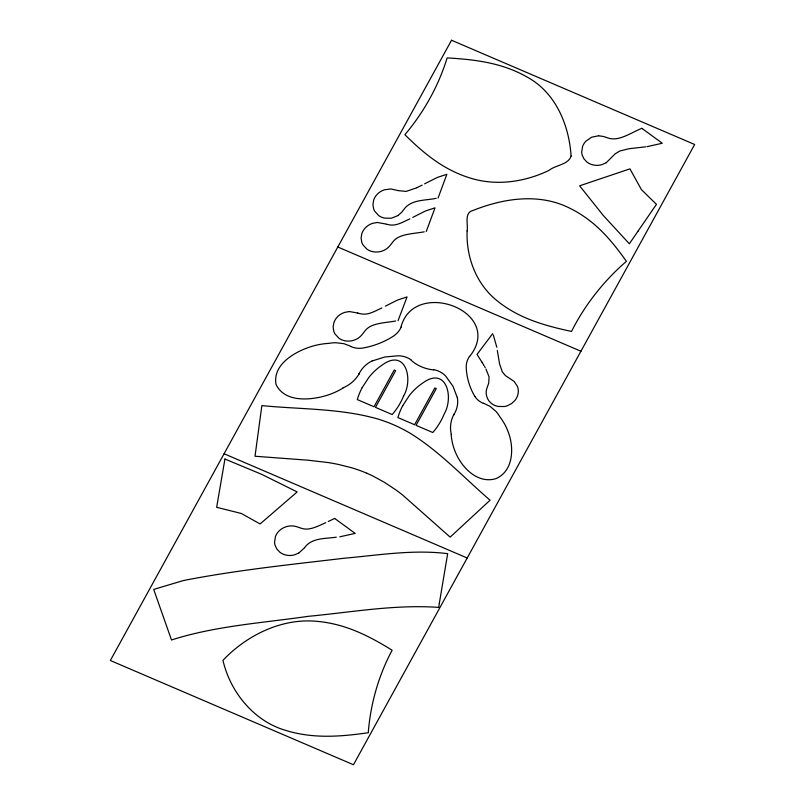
<?xml version="1.0" encoding="UTF-8"?>
<svg xmlns="http://www.w3.org/2000/svg" width="805" height="805" viewBox="0 0 805 805"><rect width="100%" height="100%" fill="white"/><g stroke="black" fill="none" stroke-linecap="round" stroke-linejoin="round"><path stroke-width="1.21" d="M438.071 198.01L446.876 174.293L437.377 177.422L424.597 183.852M426.237 231.538L435.032 207.821L425.443 210.991L412.764 217.39M401.021 326.931C414.082 277.443 505.359 311.404 469.718 356.384M403.547 396.151C413.76 378.561 405.307 347.428 381.59 365.49A47.747 43.269 -16.4 0 0 375.17 370.592L374.889 370.833A60.254 54.609 -16.4 0 0 368.791 377.515L362.18 387.608M402.772 405.579L409.373 395.476A60.254 54.609 -16.4 0 1 415.471 388.805L415.752 388.553A47.747 43.269 -16.4 0 1 422.172 383.452C445.93 365.4 454.332 396.513 444.139 414.122A69.27 62.78 -16.4 0 1 434.62 430.313L432.778 432.516L416.064 425.352L436.29 388.594L434.831 387.97L414.615 424.728L397.901 417.564L398.727 414.927A68.797 62.347 -16.4 0 1 402.782 405.579M453.668 415.108L455.519 411.516A27.088 24.553 -16.4 0 0 457.31 397.368M454.282 413.981L453.879 414.736M358.869 373.993L359.181 373.44M358.668 374.365L360.721 370.864A27.088 24.553 -16.4 0 1 372.212 360.871M492.7 333.622L477.033 354.401L481.883 362.039M304.622 547.652C311.676 537.549 325.572 538.847 336.289 537.166M304.511 547.792L299.037 552.874M397.992 215.539L401.584 212.339A27.159 24.613 -16.4 0 0 402.098 211.725L404.895 208.143A24.985 22.641 -16.4 0 1 405.378 207.579C413.146 199.288 426.147 200.616 436.25 198.272M397.851 215.639L391.361 218.236L384.438 218.115A16.191 14.671 -16.4 0 1 378.732 215.599L374.778 211.302A16.191 14.671 -16.4 0 1 373.59 208.666L372.936 204.41L373.631 200.183A16.191 14.671 -16.4 0 1 384.448 189.779L390.858 188.954L398.012 190.574M606.175 162.761L615.221 153.785L619.769 151.028L629.007 148.724L645.63 146.822M606.024 162.852L601.667 164.723A16.191 14.671 -16.4 0 1 586.895 162.016L583.967 158.877L582.166 154.973A16.191 14.671 -16.4 0 1 581.693 152.115L582.609 146.359A16.191 14.671 -16.4 0 1 585.899 141.177L591.675 137.202L598.528 135.783M298.876 552.975L294.62 554.816A16.191 14.671 -16.4 0 1 279.748 552.139L276.88 549.07L275.048 545.176A16.191 14.671 -16.4 0 1 274.555 542.228L275.471 536.472A16.191 14.671 -16.4 0 1 278.761 531.3C283.149 526.641 290.192 524.769 296.31 526.601A27.159 24.613 -16.4 0 1 297.085 526.822L299.45 527.627M385.424 306.131L397.61 300.013L407.068 296.904L398.052 320.652M422.182 185.11L416.749 187.756M409.866 218.89C400.971 222.834 395.386 226.95 386.43 224.182M381.892 307.963C372.715 312.058 367.181 316.184 357.782 313.054M328.239 521.519L334.639 518.45M325.753 522.707C317.703 526.229 309.392 530.757 302.117 528.483A24.985 22.641 -16.4 0 1 301.402 528.271L299.631 527.688M372.242 360.942L384.84 356.997L398.163 355.78A22.731 20.608 -16.4 0 1 411.405 360.087M641.776 128.337C631.412 132.543 619.578 141.117 609.264 138.359A24.985 22.641 -16.4 0 1 608.55 138.148L604.233 136.709A27.159 24.613 -16.4 0 0 603.458 136.478L598.648 135.783M416.346 187.947L406.143 191.399L398.183 190.624M354.683 533.514L339.821 536.794M424.215 231.83C413.458 233.812 399.461 233.812 393.544 241.108A24.985 22.641 -16.4 0 0 393.061 241.681L390.264 245.263A27.159 24.613 -16.4 0 1 389.741 245.877C385.917 250.496 379.366 253.062 372.604 251.653A16.191 14.671 -16.4 0 1 366.899 249.127L362.995 244.911A16.191 14.671 -16.4 0 1 361.757 242.194L361.103 237.948L361.797 233.712A16.191 14.671 -16.4 0 1 372.614 223.317L377.273 222.482M395.698 320.994C385.112 322.896 371.497 322.966 365.571 330.191A24.985 22.641 -16.4 0 0 365.088 330.754L362.29 334.337A27.159 24.613 -16.4 0 1 361.777 334.961C358.024 339.529 351.362 342.185 344.54 340.716A16.191 14.671 -16.4 0 1 338.925 338.211L334.981 333.914A16.191 14.671 -16.4 0 1 333.783 331.278L333.129 327.031L333.823 322.795A16.191 14.671 -16.4 0 1 344.641 312.39L349.31 311.555M646.968 146.681L662.284 143.24L641.816 128.317M377.374 222.472L385.927 224.031M349.4 311.555L357.702 313.034M433.714 369.938L432.406 369.767A40.572 36.778 -16.4 0 1 412.311 361.254L411.214 360.298M483.413 403.174L490.084 406.374L495.85 411.285A35.561 32.22 -16.4 0 1 499.704 416.608A66.996 60.717 -16.4 0 1 507.864 431.078C514.335 446.755 513.811 470.905 495.961 478.633C477.274 484.338 460.802 466.769 454.825 450.699A66.996 60.717 -16.4 0 1 451.162 434.559M337.808 247.004L580.928 351.252M224.072 453.748L467.192 557.996M350.9 346.361L343.926 343.695L335.997 342.739A35.561 32.22 -16.4 0 0 328.873 343.363A66.996 60.717 -16.4 0 0 310.951 346.633C294.801 351.815 272.583 364.383 275.974 384.297C284.557 402.611 309.965 400.367 326.277 395.567A66.996 60.717 -16.4 0 0 342.9 388.141M334.669 518.44L355.136 533.363M474.9 396.463C469.516 387.597 466.528 377.183 466.196 366.839A20.779 18.837 -16.4 0 1 469.536 356.293M482.054 362.3L483.523 364.695M483.684 364.967L484.036 365.571M484.58 366.506L485.194 367.593M485.958 369.002L489.048 376.831L488.726 382.999A24.985 22.641 -16.4 0 1 488.524 383.683L487.055 387.839A27.159 24.613 -16.4 0 0 486.834 388.584C484.982 393.363 486.965 400.719 492.368 404.1A16.191 14.671 -16.4 0 0 498.064 406.445L504.322 406.535A16.191 14.671 -16.4 0 0 507.412 405.73L511.598 403.557L514.938 400.457A16.191 14.671 -16.4 0 0 517.514 386.521L514.214 381.5L505.439 375.613L502.35 371.93L499.623 364.132L497.299 350.457M493.314 335.001L496.806 347.217M457.23 397.388L452.953 386.209L445.799 376.207A22.731 20.608 -16.4 0 0 433.784 369.676M350.799 346.542A20.497 18.575 -16.4 0 0 362.149 348.152C373.389 346.291 384.357 342.085 393.897 335.826A20.779 18.837 -16.4 0 0 401.212 326.991M483.312 403.365A20.497 18.575 -16.4 0 1 474.859 396.483M451.374 434.509A32.592 29.544 -16.4 0 1 453.527 415.058M358.799 374.436A32.592 29.544 -16.4 0 1 342.819 387.96M403.536 396.141A69.27 62.78 -16.4 0 1 394.027 412.341L392.186 414.545L375.482 407.38L395.698 370.622L394.239 369.998L374.023 406.756L357.309 399.592L358.134 396.956A68.797 62.347 -16.4 0 1 362.19 387.608M366.859 473.249A141.026 127.814 -16.4 0 0 351.312 467.675L338.543 464.475A215.177 195.011 -16.4 0 0 328.521 462.603L308.406 460.229L255.014 456.244L261.877 405.599C300.879 409.473 340.877 408.195 378.813 419.294A152.859 138.541 -16.4 0 1 389.69 423.158A149.77 135.743 -16.4 0 1 400.316 427.898A158.022 143.22 -16.4 0 1 410.329 433.342C439.973 451.706 463.811 477.596 490.084 500.207L450.156 537.136L402.903 495.256A195.424 177.11 -16.4 0 0 395.074 489.37L384.347 482.286L373.017 476.067A139.054 126.023 -16.4 0 0 366.859 473.249M467.121 230.894C466.015 257.338 476.419 284.618 497.621 301.14A115.276 104.479 -16.4 0 0 510.702 310.227C529.298 321.336 550.499 326.941 571.51 331.429C584.853 304.894 603.941 280.744 626.411 261.333C614.527 244.529 601.224 228.197 584.048 216.545A115.467 104.65 -16.4 0 0 570.202 208.425C539.672 192.707 503.678 198.211 473.028 210.457C463.851 212.52 468.329 224.615 467.121 230.894M368.428 730.789L368.358 732.721C346.482 735.861 324.083 737.984 302.127 734.271A115.276 104.479 -16.4 0 1 286.057 730.487C253.957 721.431 230.2 691.938 222.965 660.352C246.753 635.175 282.032 617.757 317.452 621.39A115.467 104.65 -16.4 0 1 333.864 624.026C354.834 628.735 374.013 638.989 392.126 650.229C378.873 674.922 370.823 702.906 368.428 730.789M571.097 156.039C568.39 164.864 555.41 165.025 549.04 170.358C524.769 182.091 496.222 186.227 470.18 178.026A115.467 104.65 -16.4 0 1 454.966 172.159C435.847 163.355 419.717 149.388 404.885 134.697C423.782 112.398 438.554 85.863 447.137 57.91C468.892 59.157 490.99 61.482 511.417 69.542A115.276 104.479 -16.4 0 1 526.037 76.465C555.279 91.71 569.055 124.554 571.097 156.039M439.319 603.398L438.715 607.403C395.034 604.273 351.493 612.273 308.144 616.338C262.46 622.979 215.69 625.827 171.495 639.985L153.705 589.431L182.936 580.677A146.027 132.352 -16.4 0 1 186.438 579.942C238.632 569.94 291.541 564.436 344.329 558.227C378.652 555.178 413.156 549.322 447.671 553.659L439.319 603.398M224.927 459.031L216.656 507.311L241.339 513.469L260.096 523.954L297.176 491.936L261.685 474.336L224.927 459.031M451.535 40.25L110.345 660.503L353.465 764.75L694.655 144.498L451.535 40.25M638.023 231.156L629.349 243.784L603.378 215.589L579.62 185.814L629.933 168.859L641.444 189.668L656.457 204.339L638.023 231.156"/></g></svg>
